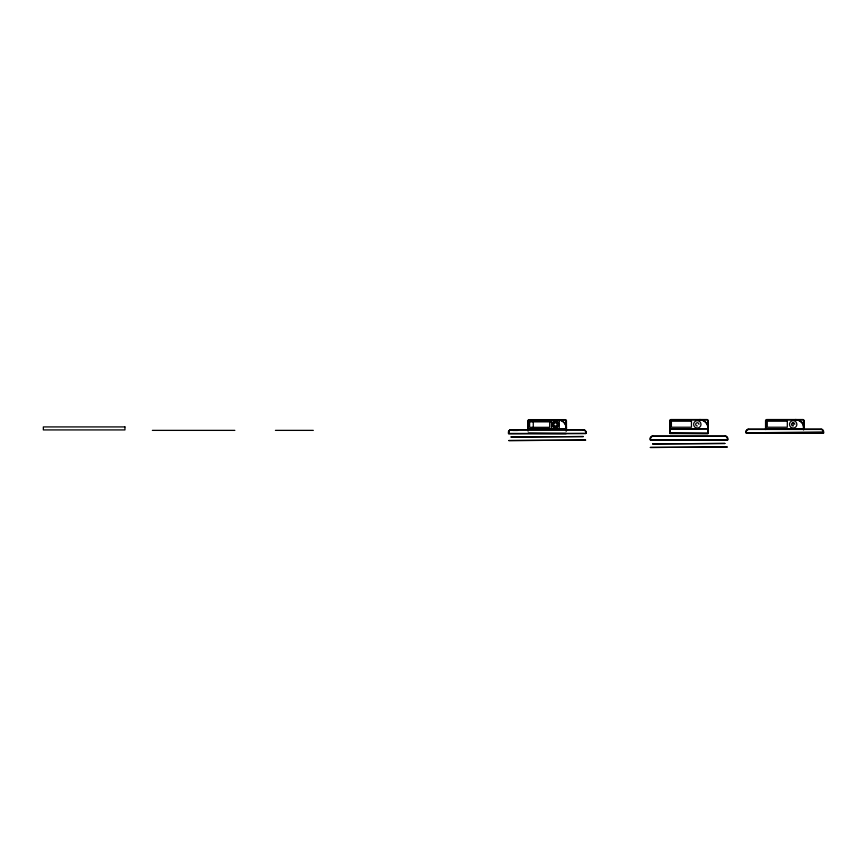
<?xml version="1.0" encoding="UTF-8"?>
<svg xmlns="http://www.w3.org/2000/svg" width="867" height="867" viewBox="0 0 867 867"><rect width="100%" height="100%" fill="white"/><g stroke="black" fill="none" stroke-linecap="round" stroke-linejoin="round"><path stroke-width="1.3" d="M566.465 428.916L528.231 429.219M708.252 428.818L670.018 429.122M708.252 433.272L708.252 420.766A1.225 1.225 0 0 0 707.028 419.541L670.917 419.541A1.225 1.225 0 0 0 669.682 420.766L669.682 433.251L707.971 433.576L707.916 420.679L707.277 419.91L670.581 419.931L670.018 433.587L707.949 433.587M804.11 433.272L765.886 433.251M528.231 430.845L528.241 420.777L529.13 419.964L565.49 420.007L566.129 420.777L566.129 430.845M585.994 433.478L586.005 432.395A2.731 2.731 0 0 0 583.274 429.664L511.097 429.664A2.731 2.731 0 0 0 508.365 432.395L508.788 433.868L585.994 433.478L508.365 433.446M727.781 439.851L727.792 438.767A2.731 2.731 0 0 0 725.061 436.036L652.884 436.036A2.731 2.731 0 0 0 650.152 438.767L650.575 440.23L727.781 439.851L650.152 439.807M765.886 429.501L765.886 420.679L766.775 419.877L803.135 419.91L803.774 420.679L803.785 429.501M823.65 432.936L823.65 431.853A2.731 2.731 0 0 0 820.919 429.122L748.741 429.122A2.731 2.731 0 0 0 746.01 431.853L746.433 433.316L823.65 432.936L746.433 433.001M585.691 433.446L585.691 431.127M727.478 439.807L727.478 437.488M823.336 432.904L823.336 430.585M566.129 433.348L527.895 433.348M527.895 430.845L527.895 420.863A1.225 1.225 0 0 1 529.13 419.639L565.241 419.639A1.225 1.225 0 0 1 566.465 420.863L566.465 430.845M765.55 429.501L765.55 420.766A1.225 1.225 0 0 1 766.775 419.541L802.885 419.541A1.225 1.225 0 0 1 804.121 420.766L804.121 429.501M528.989 421.384L550.556 421.384M528.989 421.817L550.556 421.817M565.739 421.817L565.815 430.769M803.286 421.644L803.471 429.902M670.018 428.786L707.916 428.786M765.886 428.786L803.785 428.786M528.231 428.883L566.129 428.883M747.473 429.436L822.198 429.436M509.818 429.978L584.542 429.978M152.364 430.368L234.849 430.368M275.424 430.368L313.323 430.368M512.852 430.444L517.61 430.444M707.169 433.099L670.624 433.077M766.634 433.099L803.026 433.099M566.129 433.684L528.231 433.348M651.605 436.35L726.329 436.35M559.649 419.823L557.925 419.639A8.583 8.583 0 0 1 566.465 428.211L566.303 426.521M701.436 419.726L699.745 419.541A8.583 8.583 0 0 1 708.252 428.114L708.068 426.347M797.304 419.726L795.538 419.541A8.583 8.583 0 0 1 804.121 428.114L803.937 426.347M746.324 432.904L746.324 430.585M650.467 439.807L650.467 437.488M820.746 432.958L748.47 432.958M793.175 422.749L793.175 425.979A1.615 1.615 0 0 1 791.56 424.364A1.615 1.615 0 0 1 793.175 422.749A1.615 1.615 0 0 1 794.79 424.364M549.678 421.308L549.678 427.323L529.607 427.323L529.607 421.308M533.27 421.817L533.27 428.016M508.788 433.543L508.68 431.127M795.538 419.877A8.247 8.247 0 0 1 803.785 428.114M820.919 429.436A2.417 2.417 0 0 1 823.336 431.853M746.324 431.853A2.417 2.417 0 0 1 748.741 429.436M725.061 436.35A2.417 2.417 0 0 1 727.478 438.767M650.467 438.767A2.417 2.417 0 0 1 652.884 436.35M697.317 425.979A1.615 1.615 0 0 1 695.702 424.364A1.615 1.615 0 0 1 697.317 422.749A1.615 1.615 0 0 1 698.932 424.364M699.669 419.877A8.247 8.247 0 0 1 707.916 428.114M508.68 432.395A2.417 2.417 0 0 1 511.097 429.978M583.274 429.978A2.417 2.417 0 0 1 585.691 432.395M557.893 419.964A8.247 8.247 0 0 1 566.129 428.211M559.258 420.636L551.455 420.636L551.455 428.439L559.258 428.439L559.258 420.636M691.465 421.21L671.394 421.21L671.394 427.225L691.465 427.225L691.465 421.21M787.323 421.21L767.262 421.21L767.262 427.225L787.323 427.225L787.323 421.21M124.946 426.922L43.35 426.922L43.35 429.924L124.946 429.924L124.946 426.922M823.011 432.308L746.216 432.752L823.011 432.308M583.328 436.545L511.042 436.979L583.328 436.545M585.583 440.111L508.788 440.555L585.583 440.111M724.888 443.46L652.613 443.882L724.888 443.46M727.142 447.014L650.348 447.459L727.142 447.014M791.322 427.561A3.706 3.706 0 0 0 796.881 424.364A3.706 3.706 0 0 0 791.322 421.156A3.706 3.706 0 0 0 791.322 427.561M695.464 427.561A3.706 3.706 0 0 0 701.013 424.364A3.706 3.706 0 0 0 695.464 421.156A3.706 3.706 0 0 0 695.464 427.561M554.631 425.881A1.615 1.615 0 0 0 557.048 424.483A1.615 1.615 0 0 0 554.631 423.085A1.615 1.615 0 0 0 554.631 425.881M554.241 426.564A2.395 2.395 0 0 0 557.828 424.483A2.395 2.395 0 0 0 554.241 422.413A2.395 2.395 0 0 0 554.241 426.564M553.796 427.333A3.284 3.284 0 0 0 558.727 424.483A3.284 3.284 0 0 0 553.796 421.633A3.284 3.284 0 0 0 553.796 427.333"/></g></svg>
